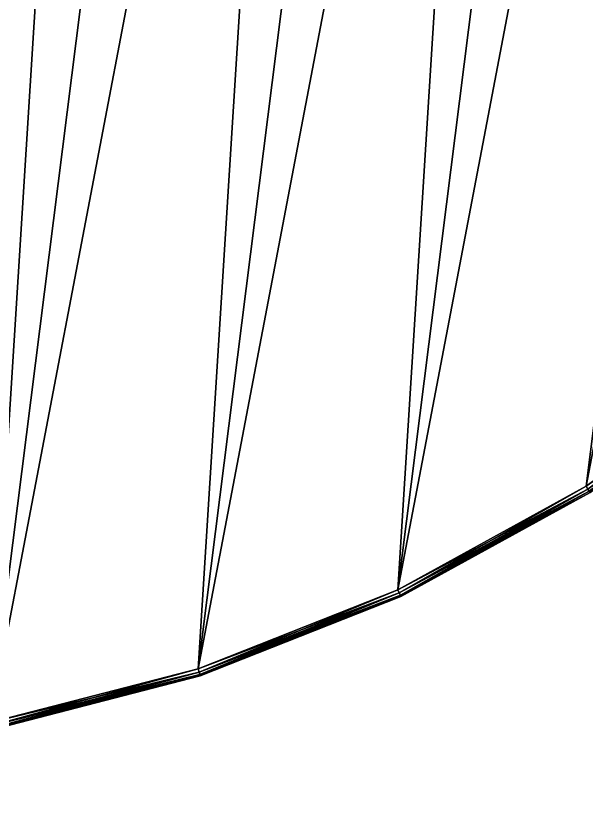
# Model space of a CAD drawing. Header units: inches. Extents: x -272 to 183, y -215 to 260.
# Drawn here: x -18.94 to 13.64, y -96.34 to -50.9 of the extents above; entities that cross this region are included whole.
import ezdxf

# ---------------------------------------------------------------- set-up
doc = ezdxf.new("R2010")
doc.units = ezdxf.units.IN
doc.header["$MEASUREMENT"] = 0
doc.layers.add('Layer 1', color=7, linetype='Continuous')

# ---------------------------------------------------------------- blocks, each defined once
blk = doc.blocks.new('Plane01')
at = {"color": 251, "true_color": 0x5f5048}
mesh = blk.add_polyface(dxfattribs=at)
corners = [(-641.924, 668.575), (349.976, -367.153), (349.976, 668.575), (-641.924, -367.153)]
mesh.append_faces([[corners[k] for k in face] for face in [(2, 1, 0), (1, 3, 0)]], dxfattribs={"color": 251})
blk = doc.blocks.new('Cylinder03')
at = {"color": 9, "true_color": 0xb8c1c8}
mesh = blk.add_polyface(dxfattribs=at)
corners = [(71.929, 86.948, 7.089), (60.465, 95.277, 7.089), (71.929, 86.948, 0.48), (60.465, 95.277, 0.48), (48.047, 102.104, 7.089), (48.047, 102.104, 0.48), (7.055, 112.141), (-7.055, -112.141), (21.055, 110.373), (7.055, -112.141), (34.722, 106.863), (21.055, -110.373), (47.842, 101.669), (34.722, -106.863), (60.207, 94.871), (47.842, -101.669), (71.623, 86.577), (81.909, 76.918), (81.909, 76.918, 7.569), (47.842, -101.669, 7.569), (71.623, 86.577, 7.569), (34.722, -106.863, 7.569), (60.207, 94.871, 7.569), (21.055, -110.373, 7.569), (47.842, 101.669, 7.569), (7.055, -112.141, 7.569), (34.722, 106.863, 7.569), (-7.055, -112.141, 7.569), (21.055, 110.373, 7.569), (-21.055, -110.373, 7.569), (7.055, 112.141, 7.569), (71.871, 86.877, 0.258), (71.765, 86.748, 0.092), (82.192, 77.184, 0.258), (82.071, 77.07, 7.477), (71.765, 86.748, 7.477), (71.871, 86.877, 7.311), (60.415, 95.199, 0.258), (60.326, 95.059, 0.092), (60.415, 95.199, 7.311), (60.326, 95.059, 7.477), (48.007, 102.021, 0.258), (47.936, 101.87, 0.092), (48.007, 102.021, 7.311), (47.936, 101.87, 7.477), (34.791, 107.075, 0.092), (82.26, 77.247, 0.48), (82.192, 77.184, 7.311), (82.071, 77.07, 0.092), (34.791, 107.075, 7.477)]
mesh.append_faces([[corners[k] for k in face] for face in [(0, 1, 2), (1, 3, 2), (1, 4, 3), (4, 5, 3), (6, 7, 8), (8, 9, 10), (10, 11, 12), (12, 13, 14), (14, 15, 16), (16, 15, 17), (18, 19, 20), (20, 21, 22), (22, 23, 24), (24, 25, 26), (26, 27, 28), (28, 29, 30), (31, 32, 33), (34, 35, 36), (37, 38, 31), (38, 32, 31), (36, 35, 39), (35, 40, 39), (41, 42, 37), (42, 38, 37), (39, 40, 43), (40, 44, 43), (45, 42, 41), (2, 31, 46), (47, 36, 0), (3, 37, 2), (37, 31, 2), (0, 36, 1), (36, 39, 1), (5, 41, 3), (41, 37, 3), (1, 39, 4), (39, 43, 4), (32, 16, 48), (18, 20, 35), (38, 14, 32), (14, 16, 32), (35, 20, 40), (20, 22, 40), (42, 12, 38), (12, 14, 38), (40, 22, 44), (22, 24, 44), (10, 12, 42), (44, 24, 49)]], dxfattribs={"color": 9})
mesh = blk.add_polyface(dxfattribs=at)
corners = [(7.086, -112.621, 7.089), (7.086, -112.621, 0.48), (-7.085, -112.621, 0.48), (21.145, -110.845, 7.089), (21.145, -110.845, 0.48), (34.871, -107.321, 7.089), (34.871, -107.321, 0.48), (48.047, -102.104, 7.089), (7.055, -112.141), (21.055, 110.373), (-7.055, -112.141), (21.055, -110.373), (34.722, 106.863), (34.722, -106.863), (47.842, 101.669), (21.055, -110.373, 7.569), (60.207, 94.871, 7.569), (34.722, -106.863, 7.569), (7.055, -112.141, 7.569), (47.842, 101.669, 7.569), (-7.055, -112.141, 7.569), (34.722, 106.863, 7.569), (21.128, -110.755, 0.258), (21.097, -110.591, 0.092), (7.08, -112.529, 0.258), (7.069, -112.363, 0.092), (7.08, -112.529, 7.311), (7.069, -112.363, 7.477), (21.128, -110.755, 7.311), (21.097, -110.591, 7.477), (34.842, -107.233, 0.258), (34.791, -107.075, 0.092), (34.842, -107.233, 7.311), (34.791, -107.075, 7.477), (48.008, -102.021, 0.258), (47.937, -101.87, 0.092), (48.008, -102.021, 7.311), (47.937, -101.87, 7.477), (-7.08, -112.529, 7.311), (47.842, -101.669), (47.842, -101.669, 7.569)]
mesh.append_faces([[corners[k] for k in face] for face in [(0, 1, 2), (0, 3, 1), (3, 4, 1), (3, 5, 4), (5, 6, 4), (5, 7, 6), (8, 9, 10), (11, 12, 8), (13, 14, 11), (15, 16, 17), (18, 19, 15), (20, 21, 18), (22, 23, 24), (23, 25, 24), (26, 27, 28), (27, 29, 28), (30, 31, 22), (31, 23, 22), (28, 29, 32), (29, 33, 32), (34, 35, 30), (35, 31, 30), (32, 33, 36), (33, 37, 36), (1, 24, 2), (38, 26, 0), (4, 22, 1), (22, 24, 1), (0, 26, 3), (26, 28, 3), (6, 30, 4), (30, 22, 4), (3, 28, 5), (28, 32, 5), (34, 30, 6), (5, 32, 7), (32, 36, 7), (23, 11, 25), (11, 8, 25), (27, 18, 29), (18, 15, 29), (31, 13, 23), (13, 11, 23), (29, 15, 33), (15, 17, 33), (35, 39, 31), (39, 13, 31), (33, 17, 37), (17, 40, 37)]], dxfattribs={"color": 9})
mesh = blk.add_polyface(dxfattribs=at)
corners = [(48.047, -102.104, 7.089), (48.047, -102.104, 0.48), (34.871, -107.321, 0.48), (60.465, -95.277, 7.089), (60.465, -95.277, 0.48), (71.93, -86.948, 7.089), (71.93, -86.948, 0.48), (82.26, -77.247, 7.089), (82.26, -77.247, 0.48), (47.842, -101.669), (60.207, 94.871), (34.722, -106.863), (60.207, -94.871), (81.909, 76.918), (71.623, -86.577), (90.903, 66.045), (60.207, -94.871, 7.569), (90.903, 66.045, 7.569), (71.623, -86.577, 7.569), (47.842, -101.669, 7.569), (81.909, 76.918, 7.569), (34.722, -106.863, 7.569), (71.623, 86.577, 7.569), (60.416, -95.199, 0.258), (60.326, -95.059, 0.092), (48.008, -102.021, 0.258), (47.937, -101.87, 0.092), (48.008, -102.021, 7.311), (47.937, -101.87, 7.477), (60.416, -95.199, 7.311), (60.326, -95.059, 7.477), (71.871, -86.877, 0.258), (71.765, -86.748, 0.092), (71.871, -86.877, 7.311), (71.765, -86.748, 7.477), (82.193, -77.184, 0.258), (82.071, -77.07, 0.092), (82.193, -77.184, 7.311), (82.071, -77.07, 7.477), (81.909, -76.918), (81.909, -76.918, 7.569)]
mesh.append_faces([[corners[k] for k in face] for face in [(0, 1, 2), (0, 3, 1), (3, 4, 1), (3, 5, 4), (5, 6, 4), (5, 7, 6), (7, 8, 6), (9, 10, 11), (12, 13, 9), (12, 14, 15), (16, 17, 18), (19, 20, 16), (21, 22, 19), (23, 24, 25), (24, 26, 25), (27, 28, 29), (28, 30, 29), (31, 32, 23), (32, 24, 23), (29, 30, 33), (30, 34, 33), (35, 36, 31), (36, 32, 31), (33, 34, 37), (34, 38, 37), (1, 25, 2), (4, 23, 1), (23, 25, 1), (0, 27, 3), (27, 29, 3), (6, 31, 4), (31, 23, 4), (3, 29, 5), (29, 33, 5), (8, 35, 6), (35, 31, 6), (5, 33, 7), (33, 37, 7), (24, 12, 26), (12, 9, 26), (28, 19, 30), (19, 16, 30), (32, 14, 24), (14, 12, 24), (30, 16, 34), (16, 18, 34), (36, 39, 32), (39, 14, 32), (34, 18, 38), (18, 40, 38)]], dxfattribs={"color": 9})

msp = doc.modelspace()

# ---------------------------------------------------------------- block references
at = {"layer": 'Layer 1', "xscale": 0.4587489664554596, "yscale": 0.4587489664554596, "zscale": 0.228518471121788}
msp.add_blockref('Plane01', (22.627, -46.608, -127.484), dxfattribs=at)
at = {"layer": 'Layer 1', "xscale": 0.8700091838836669, "yscale": 0.8700091838836669}
msp.add_blockref('Cylinder03', (-38.745, 4.797, 192.638), dxfattribs=at)

doc.saveas('drawing.dxf')
